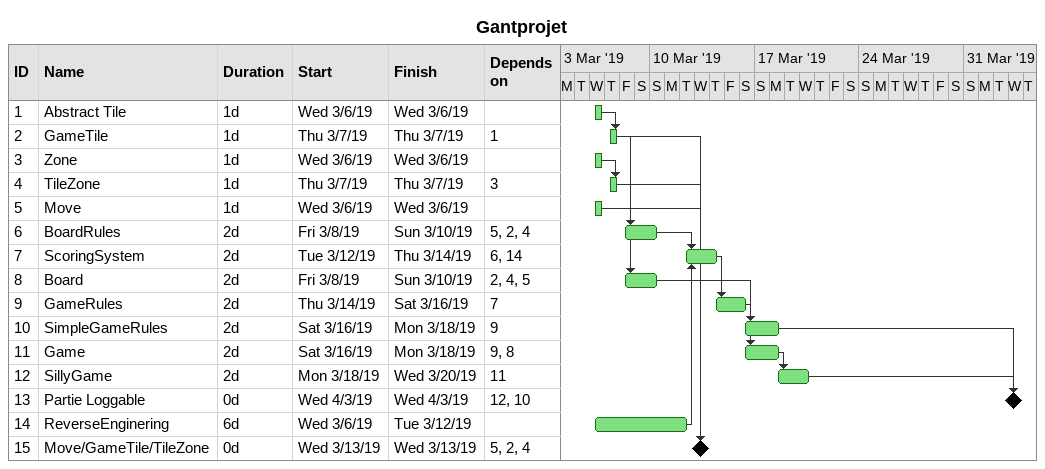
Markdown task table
Gantprojet

| ID | Task | Duration | Start | Finish | Predecessors |
|---|---|---|---|---|---|
| 1 | Abstract Tile | 1d | 2019-03-06 | 2019-03-06 |  |
| 2 | GameTile | 1d | 2019-03-07 | 2019-03-07 | 1 |
| 3 | Zone | 1d | 2019-03-06 | 2019-03-06 |  |
| 4 | TileZone | 1d | 2019-03-07 | 2019-03-07 | 3 |
| 5 | Move | 1d | 2019-03-06 | 2019-03-06 |  |
| 6 | BoardRules | 2d | 2019-03-08 | 2019-03-10 | 5, 2, 4 |
| 7 | ScoringSystem | 2d | 2019-03-12 | 2019-03-14 | 6, 14 |
| 8 | Board | 2d | 2019-03-08 | 2019-03-10 | 2, 4, 5 |
| 9 | GameRules | 2d | 2019-03-14 | 2019-03-16 | 7 |
| 10 | SimpleGameRules | 2d | 2019-03-16 | 2019-03-18 | 9 |
| 11 | Game | 2d | 2019-03-16 | 2019-03-18 | 9, 8 |
| 12 | SillyGame | 2d | 2019-03-18 | 2019-03-20 | 11 |
| 13 | Partie Loggable | 0d | 2019-04-03 | 2019-04-03 | 12, 10 |
| 14 | ReverseEnginering | 6d | 2019-03-06 | 2019-03-12 |  |
| 15 | Move/GameTile/TileZone | 0d | 2019-03-13 | 2019-03-13 | 5, 2, 4 |
